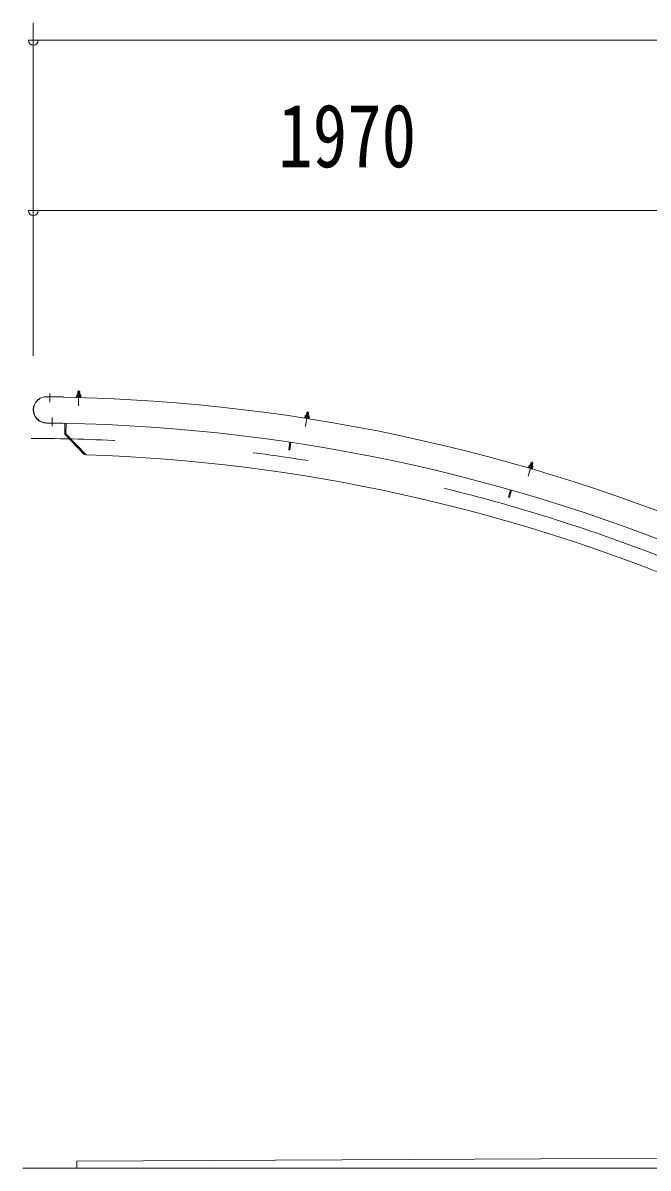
# Model space of a CAD drawing. Units: millimetres, scale not verified. Extents: x -31545 to 31552, y -14700 to 14700.
# Drawn here: x 5972 to 7771, y 3128 to 6423 of the extents above; entities that cross this region are included whole.
import ezdxf
from ezdxf.enums import TextEntityAlignment as Align

# ---------------------------------------------------------------- set-up
doc = ezdxf.new("R2010")
doc.units = ezdxf.units.MM
doc.header["$LTSCALE"] = 80
doc.linetypes.add('USER3', pattern=[24, 12, -5, 2, -5])
for name, color, linetype, lineweight in [('0-2_1-07BOLD', 7, 'Continuous', 18), ('0-3_1-27CENTER', 3, 'USER3', 18), ('0-4_1-47THIN', 4, 'Continuous', 18), ('0-5_1-57DIM', 3, 'Continuous', 18)]:
    doc.layers.add(name, color=color, linetype=linetype, lineweight=lineweight)
doc.styles.add('ＭＳ ゴシック', font='')
doc.styles.get('ＭＳ ゴシック').set_extended_font_data('MS Gothic')

msp = doc.modelspace()

# ---------------------------------------------------------------- linework, layer by layer
at = {"layer": '0-2_1-07BOLD'}
for p, q in [((6040.87, 5347.11), (6087.56, 5346.17)), ((6087.57, 5346.68), (6040.88, 5347.61)), ((6087.57, 5346.68), (6087.55, 5345.56)), ((6126.37, 5347.82), (6126.33, 5346.32)), ((6126.33, 5346.32), (6138.83, 5345.98)), ((6126.81, 5346.31), (6126.77, 5344.71)), ((6127.86, 5352.78), (6137.65, 5352.52)), ((6129.86, 5352.23), (6129.74, 5347.73)), ((6129.76, 5352.73), (6129.98, 5360.88)), ((6131, 5361.85), (6129.98, 5360.88)), ((6135.98, 5360.72), (6129.98, 5360.88)), ((6135, 5361.75), (6131, 5361.85)), ((6135.98, 5360.72), (6135, 5361.75)), ((6135.63, 5352.07), (6135.51, 5347.58)), ((6135.76, 5352.57), (6135.98, 5360.72)), ((6137.65, 5352.52), (6138.51, 5351.99)), ((6138.36, 5346), (6138.31, 5344.4)), ((6138.51, 5351.99), (6138.39, 5347.5)), ((6783.31, 5288.51), (6783.08, 5287.03)), ((6783.08, 5287.03), (6795.42, 5285.09)), ((6783.55, 5286.96), (6783.3, 5285.37)), ((6783.3, 5285.37), (6794.71, 5283.58)), ((6785.42, 5293.24), (6795.1, 5291.72)), ((6787.33, 5292.43), (6786.63, 5287.99)), ((6787.29, 5292.94), (6788.56, 5301)), ((6794.49, 5300.07), (6788.56, 5301)), ((6793.03, 5291.53), (6792.34, 5287.09)), ((6793.23, 5292.01), (6794.49, 5300.07)), ((6794.96, 5285.16), (6794.71, 5283.58)), ((6795.1, 5291.72), (6795.88, 5291.08)), ((6795.88, 5291.08), (6795.19, 5286.64)), ((6039.35, 5271.03), (6086.04, 5270.09)), ((6039.36, 5271.52), (6086.05, 5270.59)), ((6086.05, 5270.58), (6086.04, 5270.09)), ((6092.85, 5270.46), (6092.22, 5239.14)), ((6148.57, 5180.49), (6092.22, 5239.14)), ((6096.05, 5270.39), (6095.45, 5240.4)), ((6153.7, 5179.76), (6095.45, 5240.4)), ((6743.28, 5215.61), (6740.02, 5193.86)), ((6150.87, 5182.71), (6148.57, 5180.49)), ((7427.22, 5143.7), (7426.76, 5142.16)), ((7426.76, 5142.16), (7437.85, 5138.92)), ((7427.18, 5145.27), (7439.18, 5141.76)), ((7429.88, 5149.69), (7439.28, 5146.94)), ((7431.67, 5148.64), (7430.41, 5144.33)), ((7431.7, 5149.16), (7433.99, 5156.98)), ((7435.23, 5157.66), (7433.99, 5156.98)), ((7439.75, 5155.29), (7433.99, 5156.98)), ((7439.07, 5156.54), (7435.23, 5157.66)), ((7437.21, 5147.02), (7435.95, 5142.71)), ((7437.46, 5147.47), (7439.75, 5155.29)), ((7438.3, 5140.46), (7437.85, 5138.92)), ((7439.98, 5146.21), (7438.72, 5141.9)), ((7439.18, 5141.76), (7438.75, 5140.32)), ((7439.75, 5155.29), (7439.07, 5156.54)), ((7439.28, 5146.94), (7439.98, 5146.21)), ((7375.04, 5079), (7369.01, 5057.85)), ((7378.12, 5078.13), (7372.09, 5056.97)), ((7369.01, 5057.85), (7372.09, 5056.97)), ((8136.81, 3157.54), (6126.82, 3147.54)), ((6126.82, 3127.54), (6126.82, 3147.54)), ((5971.82, 3127.54), (10301.82, 3127.54))]:
    msp.add_line(p, q, dxfattribs=at)
for points in [[(6126.37, 5347.82), (6138.87, 5347.48), (6138.83, 5345.98)], [(6127.86, 5352.78), (6126.97, 5352.3), (6126.85, 5347.81)], [(6783.31, 5288.51), (6795.66, 5286.57), (6795.42, 5285.09)], [(6785.42, 5293.24), (6784.48, 5292.88), (6783.78, 5288.43)], [(6794.49, 5300.07), (6793.66, 5301.21), (6789.7, 5301.83), (6788.56, 5301)], [(6740.12, 5216.09), (6736.86, 5194.33), (6740.02, 5193.86)], [(7427.18, 5145.27), (7426.76, 5143.84), (7438.75, 5140.32)], [(7429.88, 5149.69), (7428.89, 5149.45), (7427.64, 5145.14)]]:
    msp.add_lwpolyline(points, dxfattribs=at)
for centre, radius, start, end in [((6040.11, 5309.32), 38.3, 88.854, 268.854), ((6040.11, 5309.32), 37.8, 88.854, 268.854), ((5995.16, 226.85), 5119.55, 65.66528, 88.9659), ((6128.36, 5350.45), 2.32, 49.93085, 88.46228), ((6132.53, 5344.15), 8.51, 68.63316, 108.29361), ((6137.02, 5350.22), 2.32, 88.46228, 127.00851), ((6785.62, 5290.86), 2.32, 42.54817, 81.07961), ((6788.94, 5284.07), 8.51, 61.25049, 100.91093), ((6794.18, 5289.52), 2.32, 81.07961, 119.62584), ((5995.16, 226.85), 5044.55, 65.80466, 88.96758), ((5995.16, 226.85), 4955.45, 67.05199, 88.16658), ((7429.77, 5147.31), 2.32, 35.1655, 73.69695), ((7432.19, 5140.15), 8.51, 53.86781, 93.52827), ((7438.08, 5144.88), 2.32, 73.69695, 112.24318)]:
    msp.add_arc(centre, radius, start, end, dxfattribs=at)
at = {"layer": '0-3_1-27CENTER'}
for p, q in [((6049.75, 5356.03), (6049.25, 5331.04)), ((6133.08, 5364.55), (6131.91, 5321.04)), ((6055.87, 5262.09), (6056.37, 5287.09)), ((6792.1, 5304.23), (6785.36, 5261.24)), ((7437.92, 5159.74), (7425.7, 5117.96))]:
    msp.add_line(p, q, dxfattribs=at)
msp.add_arc((5995.16, 226.85), 5000, 65.24121, 90, dxfattribs=at)
at = {"layer": '0-4_1-47THIN'}
for p, q in [((6130.56, 5352.71), (6130.8, 5361.66)), ((6134.96, 5352.59), (6135.2, 5361.53)), ((6788.09, 5292.82), (6789.48, 5301.66)), ((6792.43, 5292.14), (6793.82, 5300.98)), ((7432.47, 5148.94), (7434.98, 5157.53)), ((7436.69, 5147.7), (7439.2, 5156.29))]:
    msp.add_line(p, q, dxfattribs=at)
at = {"layer": '0-5_1-57DIM'}
for p, q in [((6001.82, 5464.7), (6001.82, 6422.54)), ((6015.82, 6372.54), (5987.82, 6372.54)), ((6001.82, 6372.54), (10271.81, 6372.54)), ((6015.82, 5882.54), (5987.82, 5882.54)), ((6001.82, 5882.54), (10271.81, 5882.54))]:
    msp.add_line(p, q, dxfattribs=at)
for centre in [(6001.82, 6372.54), (6001.82, 5882.54)]:
    msp.add_arc(centre, 14, 180, 0, dxfattribs=at)

# ---------------------------------------------------------------- texts
at = {"layer": '0-5_1-57DIM', "color": 7, "style": 'ＭＳ ゴシック', "width": 0.8}
msp.add_text('1970', height=182.3, dxfattribs=at).set_placement((6706.55, 5952.54), align=Align.BOTTOM_LEFT)

doc.saveas('drawing.dxf')
